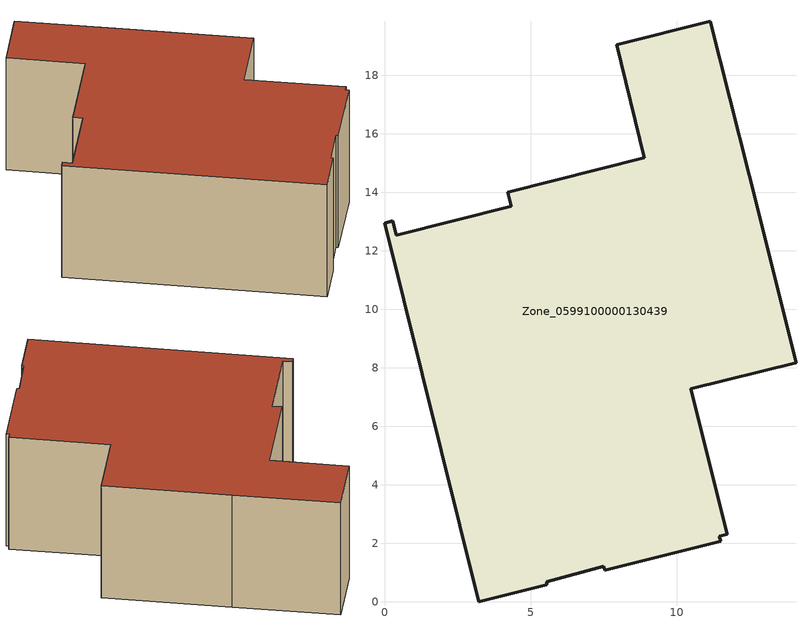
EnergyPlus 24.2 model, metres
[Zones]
Zone_0599100000130439
 floor ground (C_G): 11.5,2.06 7.53,1.07 7.49,1.21 5.55,0.68 5.55,0.58 3.23,0 0,12.94 0.29,13.02 0.41,12.53 4.34,13.51 4.21,14 8.89,15.17 7.94,19.04 11.13,19.84 12.47,14.57 14.07,8.17 10.48,7.27 11.71,2.31 11.45,2.24 z0
 wall outside (C_F): 12.47,14.57 11.13,19.84 7.94,19.04 8.89,15.17 4.21,14 4.34,13.51 0.41,12.53 0.29,13.02 0,12.94 3.23,0 5.55,0.58 5.55,0.68 7.49,1.21 7.53,1.07 11.5,2.06 11.45,2.24 11.71,2.31 10.48,7.27 14.07,8.17 12.47,14.57 z0:6.72
 roof outside (C_R): 7.53,1.07 11.5,2.06 11.45,2.24 11.71,2.31 10.48,7.27 14.07,8.17 12.47,14.57 11.13,19.84 7.94,19.04 8.89,15.17 4.21,14 4.34,13.51 0.41,12.53 0.29,13.02 0,12.94 3.23,0 5.55,0.58 5.55,0.68 7.49,1.21 z6.72
[BUILDING]
Pand.0599100000130439: North Axis=0; Terrain=City; Loads Convergence Tolerance Value=0.04; Temperature Convergence Tolerance Value=0.4; Solar Distribution=FullExterior; Maximum Number of Warmup Days=25; Minimum Number of Warmup Days=1
[Site:Location]
Rotterdam.The.Hague.AP_ZH_NLD Design_Conditions: Latitude=51.96; Longitude=4.45; Time Zone=1; Elevation=-4.5
[SITE:GROUNDTEMPERATURE:BUILDINGSURFACE]
18, 18, 18, 18, 18, 18, 18, 18, 18, 18, 18, 18
[MATERIAL] Thermal Absorptance=0.9; Solar Absorptance=0.7; Visible Absorptance=0.7
Name | Roughness | Thickness | Conductivity | Density | Specific Heat
G.D.1992-2005 | MediumSmooth | 0.15 | 0.06 | 540 | 1210
F.D.1992-2005 | Rough | 0.3 | 0.12 | 1920 | 840
R.D.1992-2005 | MediumRough | 0.2 | 0.08 | 1500 | 1000
[CONSTRUCTION]
C_G: G.D.1992-2005
C_F: F.D.1992-2005
C_R: R.D.1992-2005
[ZONE]
Zone_0599100000130439: Type=1; Multiplier=1; Ceiling Height=Autocalculate; Volume=Autocalculate; Floor Area=autocalculate; Part of Total Floor Area=Yes
[ZONEINFILTRATION:DESIGNFLOWRATE]
Infil_Zone_0599100000130439: Zone or ZoneList or Space or SpaceList=Zone_0599100000130439; Schedule=AlwaysOn; Design Flow Rate Calculation Method=Flow/Area; Flow Rate per Floor Area=0.0021; Constant Term Coefficient=1; Temperature Term Coefficient=0; Velocity Term Coefficient=0; Velocity Squared Term Coefficient=0
[HVACTEMPLATE:ZONE:IDEALLOADSAIRSYSTEM]
Zone_0599100000130439: Maximum Heating Supply Air Temperature=50; Minimum Cooling Supply Air Temperature=13; Maximum Heating Supply Air Humidity Ratio=0.0156; Minimum Cooling Supply Air Humidity Ratio=0.0077; Heating Limit=NoLimit; Cooling Limit=NoLimit; Dehumidification Control Type=ConstantSensibleHeatRatio; Cooling Sensible Heat Ratio=0.7; Dehumidification Setpoint=60; Humidification Control Type=None; Humidification Setpoint=30; Outdoor Air Method=None; Outdoor Air Flow Rate per Person=0.00944; Outdoor Air Flow Rate per Zone Floor Area=0; Outdoor Air Flow Rate per Zone=0; Demand Controlled Ventilation Type=None; Outdoor Air Economizer Type=NoEconomizer; Heat Recovery Type=None; Sensible Heat Recovery Effectiveness=0.7; Latent Heat Recovery Effectiveness=0.65
[ZONECONTROL:THERMOSTAT]
ThermostatControl_Zone_0599100000130439: Zone or ZoneList=Zone_0599100000130439; Control Type Schedule=DualSetpointControlType; Control 1=Thermostat_Zone_0599100000130439; Temperature Difference Between Cutout And Setpoint=0
[THERMOSTATSETPOINT:DUALSETPOINT]
Thermostat_Zone_0599100000130439: Heating Setpoint Temperature Schedule=HeatingSetpoint_Zone_0599100000130439; Cooling Setpoint Temperature Schedule=CoolingSetpoint_Zone_0599100000130439
[SCHEDULE:COMPACT]
HeatingSetpoint_Zone_0599100000130439: Through: 12/31, For: AllDays, Until: 24:00, 21
CoolingSetpoint_Zone_0599100000130439: Through: 12/31, For: AllDays, Until: 24:00, 24
DualSetpointControlType: Through: 12/31, For: AllDays, Until: 24:00, 4
AlwaysOn: Through: 12/31, For: AllDays, Until: 24:00, 1
